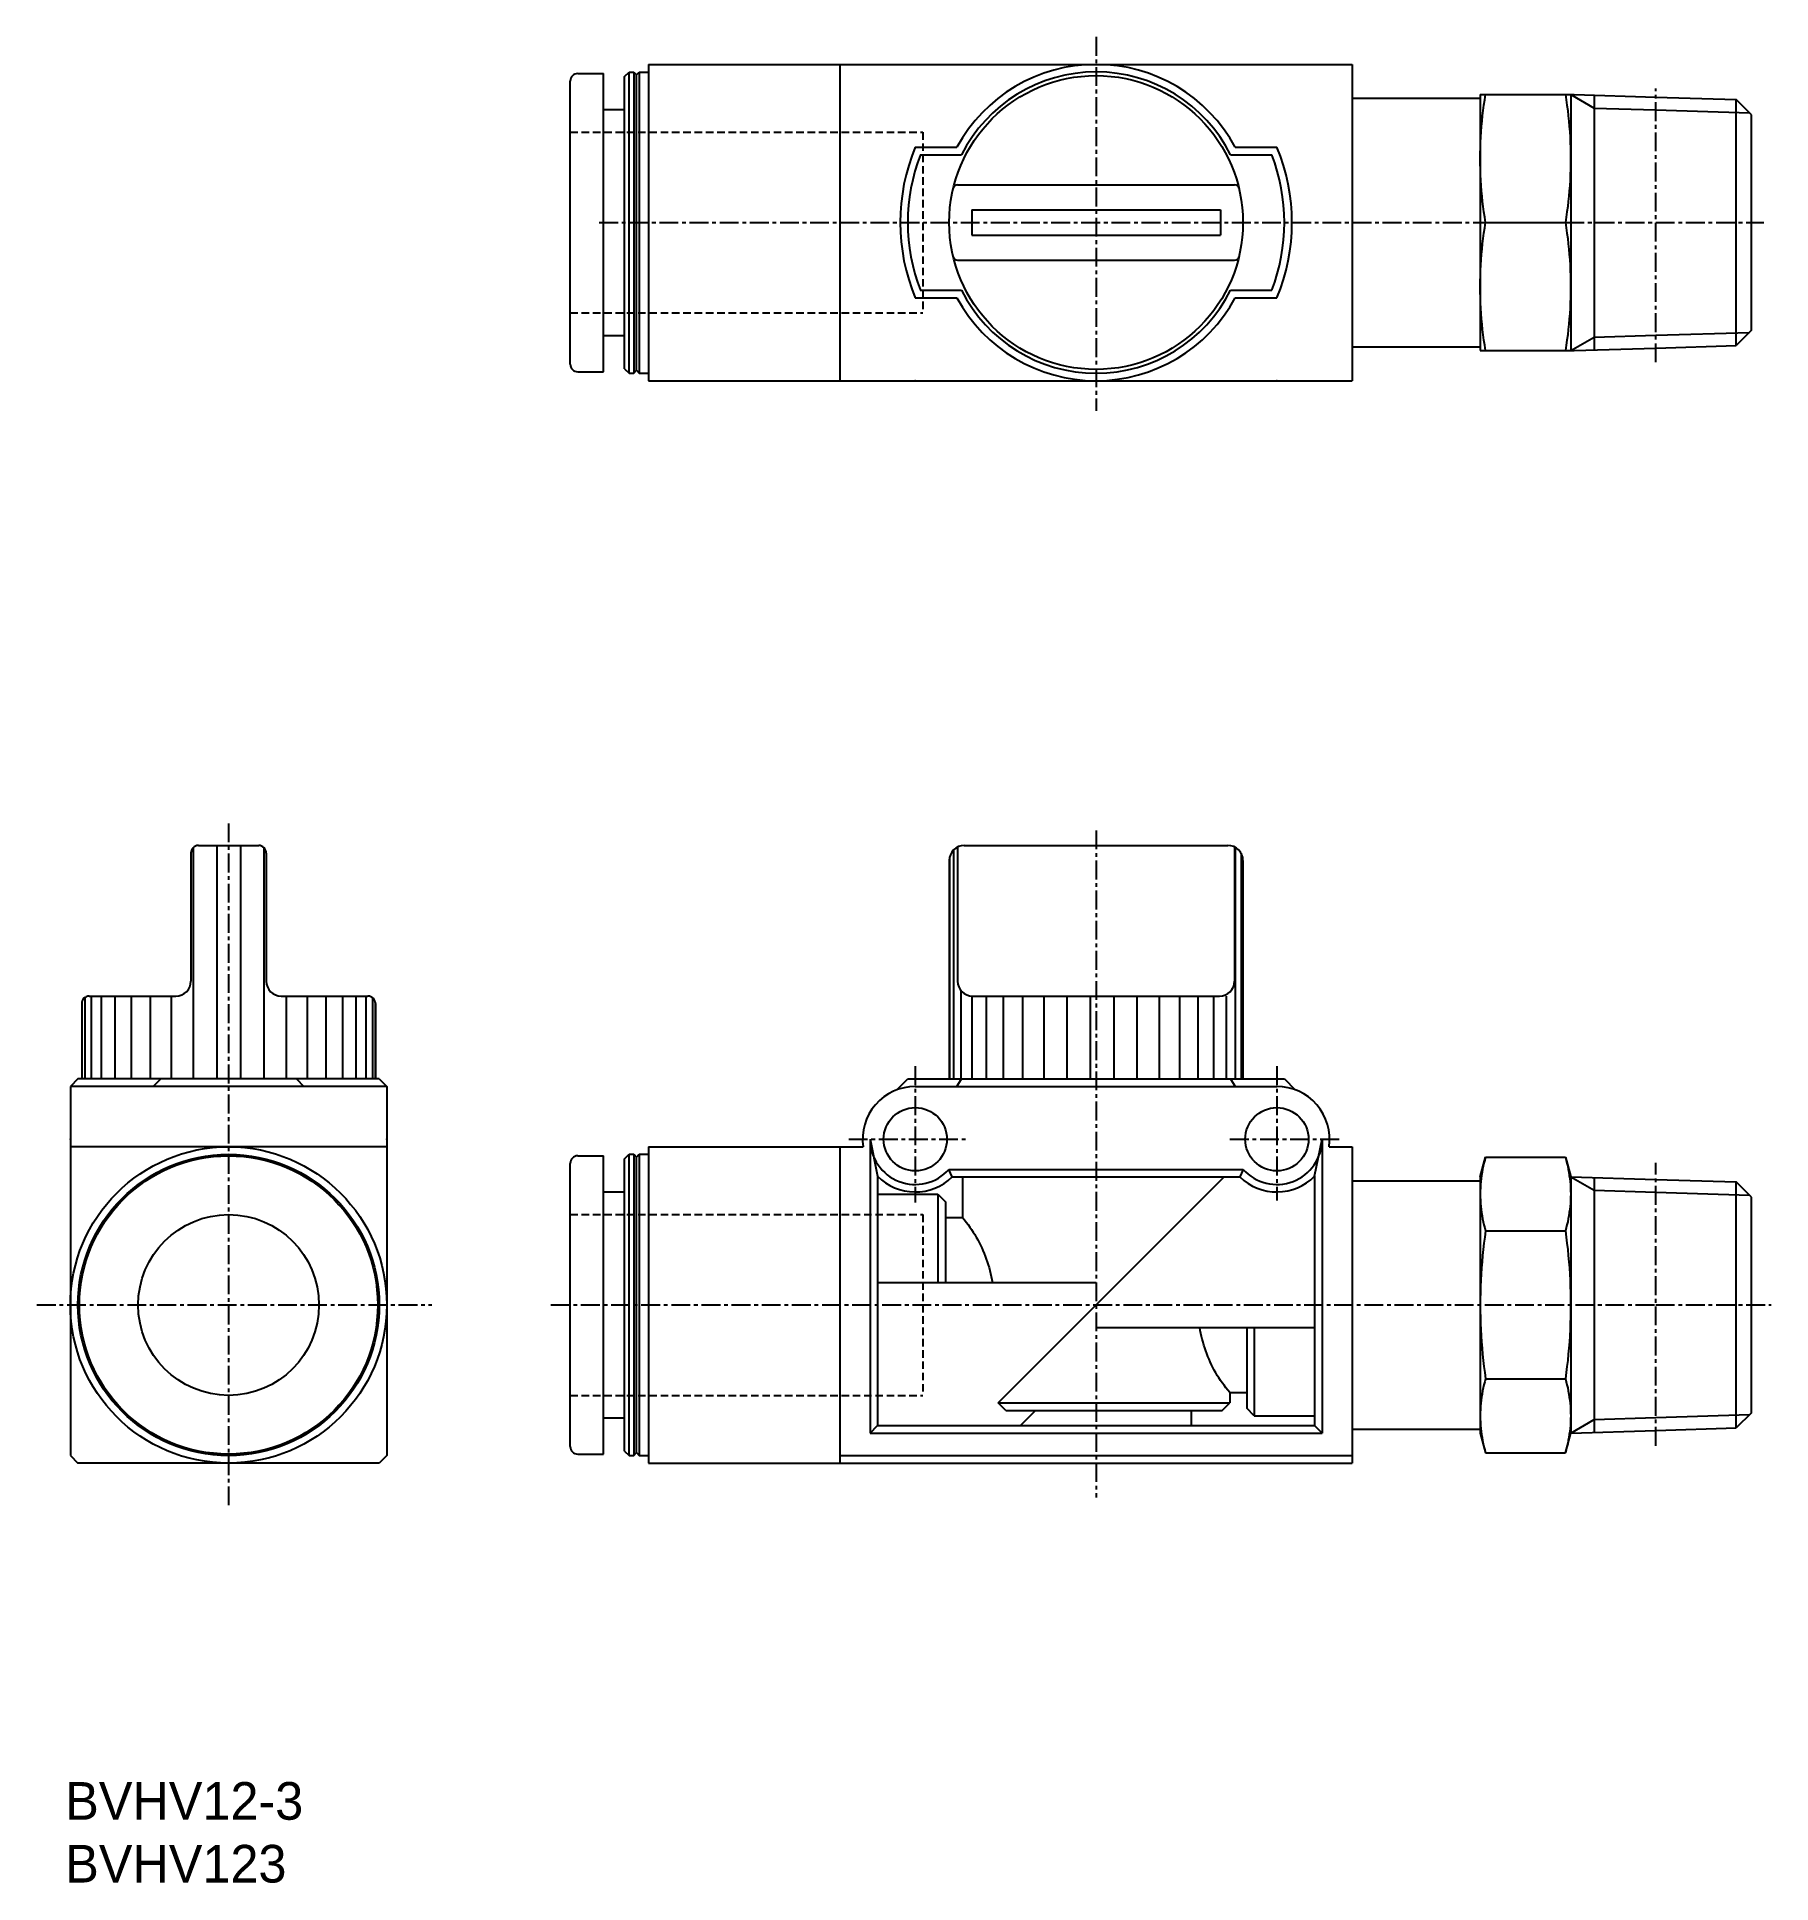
# Model space of a CAD drawing. Extents: x 212 to 327, y 135 to 258.
import ezdxf

# ---------------------------------------------------------------- set-up
doc = ezdxf.new("R2010")
doc.units = 0
doc.linetypes.add('CENTER', pattern=[2, 1.25, -0.25, 0.25, -0.25])
doc.linetypes.add('DASHED', pattern=[0.75, 0.5, -0.25])
doc.layers.get('0').update_dxf_attribs({"linetype": 'CONTINUOUS'})
doc.layers.add('CENTER', color=1, linetype='CENTER')

msp = doc.modelspace()

# ---------------------------------------------------------------- linework, layer by layer
at = {"linetype": 'CONTINUOUS'}
for p, q in [((252.61, 256.2), (299.31, 256.2)), ((252.61, 256.2), (252.61, 235.2)), ((265.31, 256.2), (265.31, 235.2)), ((299.31, 256.2), (299.31, 235.2)), ((247.41, 236.3), (247.41, 255.09)), ((247.91, 255.59), (249.61, 255.59)), ((249.61, 235.8), (249.61, 255.59)), ((251.01, 255.4), (251.31, 255.69)), ((251.01, 235.99), (251.01, 255.4)), ((251.31, 235.7), (251.31, 255.69)), ((251.31, 255.69), (251.63, 255.69)), ((251.63, 255.69), (251.63, 235.7)), ((251.63, 255.69), (251.81, 255.5)), ((251.81, 255.5), (251.98, 255.69)), ((251.81, 235.9), (251.81, 255.5)), ((251.98, 255.69), (251.98, 235.7)), ((251.98, 255.69), (252.61, 255.69)), ((299.31, 253.95), (307.81, 253.95)), ((307.81, 254.2), (307.81, 237.2)), ((307.81, 254.2), (314.05, 254.2)), ((313.81, 254.2), (313.81, 237.2)), ((314.05, 254.2), (319.46, 254.03)), ((315.37, 254.15), (315.37, 237.24)), ((319.46, 254.03), (324.79, 253.86)), ((324.79, 237.53), (324.79, 253.86)), ((325.81, 252.85), (324.79, 253.86)), ((249.61, 253.2), (251.01, 253.2)), ((325.81, 238.55), (325.81, 252.85)), ((270.31, 250.7), (273.07, 250.7)), ((270.64, 250.2), (273.38, 250.2)), ((291.24, 250.2), (293.97, 250.2)), ((291.54, 250.7), (294.31, 250.7)), ((273.12, 248.2), (291.5, 248.2)), ((274.06, 246.55), (290.56, 246.55)), ((274.06, 246.55), (274.06, 244.85)), ((290.56, 246.55), (290.56, 244.85)), ((308.16, 245.7), (313.46, 245.7)), ((274.06, 244.85), (290.56, 244.85)), ((273.12, 243.2), (291.5, 243.2)), ((270.31, 240.7), (273.07, 240.7)), ((270.64, 241.2), (273.38, 241.2)), ((291.24, 241.2), (293.97, 241.2)), ((291.54, 240.7), (294.31, 240.7)), ((249.61, 238.2), (251.01, 238.2)), ((325.81, 238.55), (324.79, 237.53)), ((299.31, 237.45), (307.81, 237.45)), ((307.81, 237.2), (314.05, 237.2)), ((314.05, 237.2), (319.46, 237.36)), ((319.46, 237.36), (324.79, 237.53)), ((247.91, 235.8), (249.61, 235.8)), ((251.01, 235.99), (251.31, 235.7)), ((251.31, 235.7), (251.63, 235.7)), ((251.63, 235.7), (251.81, 235.9)), ((251.81, 235.9), (251.98, 235.7)), ((251.98, 235.7), (252.61, 235.7)), ((252.61, 235.2), (299.31, 235.2)), ((222.23, 203.85), (222.23, 195.35)), ((222.39, 204.23), (222.39, 188.85)), ((222.73, 204.35), (226.73, 204.35)), ((223.94, 204.35), (223.94, 188.85)), ((225.51, 204.35), (225.51, 188.85)), ((227.06, 204.23), (227.06, 188.85)), ((227.23, 203.85), (227.23, 195.35)), ((272.59, 203.6), (272.59, 188.85)), ((272.84, 204.05), (272.84, 188.85)), ((273.12, 204.25), (273.12, 195.35)), ((273.56, 204.35), (291.06, 204.35)), ((291.5, 204.25), (291.5, 195.35)), ((291.55, 204.22), (291.55, 188.85)), ((291.93, 203.84), (291.93, 188.85)), ((272.56, 203.35), (272.56, 188.85)), ((292.06, 203.35), (292.06, 188.85)), ((214.98, 193.85), (214.98, 188.85)), ((214.99, 193.94), (214.99, 188.85)), ((215.18, 194.25), (215.18, 188.85)), ((215.48, 194.35), (221.23, 194.35)), ((215.61, 194.35), (215.61, 188.85)), ((216.28, 194.35), (216.28, 188.85)), ((217.18, 194.35), (217.18, 188.85)), ((218.26, 194.35), (218.26, 188.85)), ((219.52, 194.35), (219.52, 188.85)), ((220.91, 194.35), (220.91, 188.85)), ((228.23, 194.35), (233.98, 194.35)), ((228.55, 194.35), (228.55, 188.85)), ((229.94, 194.35), (229.94, 188.85)), ((231.19, 194.35), (231.19, 188.85)), ((232.28, 194.35), (232.28, 188.85)), ((233.17, 194.35), (233.17, 188.85)), ((233.84, 194.35), (233.84, 188.85)), ((234.28, 194.25), (234.28, 188.85)), ((234.47, 193.94), (234.47, 188.85)), ((234.48, 193.85), (234.48, 188.85)), ((273.34, 194.73), (273.34, 188.85)), ((274.06, 194.35), (274.06, 188.85)), ((274.12, 194.35), (290.5, 194.35)), ((275.01, 194.35), (275.01, 188.85)), ((276.14, 194.35), (276.14, 188.85)), ((277.43, 194.35), (277.43, 188.85)), ((278.85, 194.35), (278.85, 188.85)), ((280.36, 194.35), (280.36, 188.85)), ((281.91, 194.35), (281.91, 188.85)), ((283.48, 194.35), (283.48, 188.85)), ((285.02, 194.35), (285.02, 188.85)), ((286.49, 194.35), (286.49, 188.85)), ((287.84, 194.35), (287.84, 188.85)), ((289.06, 194.35), (289.06, 188.85)), ((290.1, 194.35), (290.1, 188.85)), ((290.94, 194.35), (290.94, 188.85)), ((214.73, 188.85), (214.23, 188.35)), ((234.73, 188.85), (214.73, 188.85)), ((220.23, 188.85), (219.73, 188.35)), ((229.23, 188.85), (229.73, 188.35)), ((234.73, 188.85), (235.23, 188.35)), ((269.31, 188.35), (269.81, 188.85)), ((269.81, 188.85), (294.81, 188.85)), ((273.07, 188.35), (273.38, 188.85)), ((291.24, 188.85), (291.54, 188.35)), ((294.81, 188.85), (295.52, 188.13)), ((235.23, 188.35), (214.23, 188.35)), ((214.23, 188.35), (214.23, 163.85)), ((235.23, 188.35), (235.23, 163.85)), ((269.09, 188.13), (269.31, 188.35)), ((270.31, 188.35), (294.31, 188.35)), ((235.23, 184.35), (214.23, 184.35)), ((251.01, 183.55), (251.31, 183.85)), ((251.31, 163.85), (251.31, 183.85)), ((251.31, 183.85), (251.63, 183.85)), ((251.63, 183.85), (251.63, 163.85)), ((251.63, 183.85), (251.81, 183.65)), ((251.81, 183.65), (251.98, 183.85)), ((251.98, 183.85), (251.98, 163.85)), ((251.98, 183.85), (252.61, 183.85)), ((252.61, 184.35), (252.61, 163.35)), ((252.61, 184.35), (266.84, 184.35)), ((265.31, 184.35), (265.31, 163.35)), ((267.31, 184.85), (267.31, 165.35)), ((267.31, 184.85), (267.81, 182.4)), ((296.81, 182.4), (297.31, 184.85)), ((297.31, 184.85), (297.31, 165.35)), ((297.77, 184.35), (299.31, 184.35)), ((299.31, 184.35), (299.31, 163.35)), ((247.41, 164.45), (247.41, 183.25)), ((247.91, 183.75), (249.61, 183.75)), ((249.61, 163.95), (249.61, 183.75)), ((251.01, 164.15), (251.01, 183.55)), ((251.81, 164.05), (251.81, 183.65)), ((272.54, 182.85), (292.07, 182.85)), ((272.75, 182.35), (272.54, 182.85)), ((292.07, 182.85), (291.86, 182.35)), ((307.81, 182.35), (308.16, 183.67)), ((308.16, 183.67), (313.46, 183.67)), ((313.46, 183.67), (313.81, 182.36)), ((267.81, 182.4), (267.81, 165.85)), ((272.75, 182.35), (291.86, 182.35)), ((273.44, 182.35), (273.44, 179.65)), ((275.81, 167.35), (290.81, 182.35)), ((296.81, 182.4), (296.81, 165.85)), ((299.31, 182.1), (307.81, 182.1)), ((307.81, 182.35), (307.81, 165.35)), ((313.81, 182.36), (319.46, 182.18)), ((313.81, 182.36), (313.81, 165.35)), ((315.37, 182.31), (315.37, 165.39)), ((319.46, 182.18), (324.79, 182.02)), ((324.79, 165.69), (324.79, 182.02)), ((325.81, 181), (324.79, 182.02)), ((249.61, 181.35), (251.01, 181.35)), ((267.81, 181.2), (271.81, 181.2)), ((271.81, 181.2), (271.81, 175.35)), ((271.81, 181.2), (272.31, 180.7)), ((272.31, 180.7), (272.31, 175.35)), ((325.81, 166.7), (325.81, 181)), ((272.31, 179.65), (273.44, 179.65)), ((308.16, 178.76), (313.46, 178.76)), ((267.81, 175.35), (282.31, 175.35)), ((282.31, 172.35), (296.81, 172.35)), ((292.31, 172.35), (292.31, 167)), ((292.81, 172.35), (292.81, 166.5)), ((291.18, 168.05), (291.18, 167.35)), ((291.18, 168.05), (292.31, 168.05)), ((308.16, 168.95), (313.46, 168.95)), ((275.81, 167.35), (291.18, 167.35)), ((276.31, 166.85), (275.81, 167.35)), ((276.31, 166.85), (290.68, 166.85)), ((277.29, 165.85), (278.29, 166.85)), ((288.61, 166.85), (288.61, 165.85)), ((290.68, 166.85), (291.18, 167.35)), ((292.81, 166.5), (292.31, 167)), ((325.81, 166.7), (324.79, 165.69)), ((249.61, 166.35), (251.01, 166.35)), ((267.31, 165.35), (267.81, 165.85)), ((267.81, 165.85), (296.81, 165.85)), ((292.81, 166.5), (296.81, 166.5)), ((297.31, 165.35), (296.81, 165.85)), ((299.31, 165.6), (307.81, 165.6)), ((313.81, 165.35), (319.46, 165.52)), ((319.46, 165.52), (324.79, 165.69)), ((267.31, 165.35), (297.31, 165.35)), ((307.81, 165.35), (308.16, 164.04)), ((313.46, 164.04), (313.81, 165.35)), ((214.23, 163.85), (214.73, 163.35)), ((234.73, 163.35), (214.73, 163.35)), ((235.23, 163.85), (234.73, 163.35)), ((247.91, 163.95), (249.61, 163.95)), ((251.01, 164.15), (251.31, 163.85)), ((251.31, 163.85), (251.63, 163.85)), ((251.63, 163.85), (251.81, 164.05)), ((251.81, 164.05), (251.98, 163.85)), ((251.98, 163.85), (252.61, 163.85)), ((252.61, 163.35), (299.31, 163.35)), ((265.31, 163.85), (299.31, 163.85)), ((308.16, 164.04), (313.46, 164.04))]:
    msp.add_line(p, q, dxfattribs=at)
at = {"color": 3, "linetype": 'CONTINUOUS'}
for p, q in [((313.82, 254.2), (315.37, 253.3)), ((315.37, 253.3), (319.46, 253.17)), ((319.46, 253.17), (325.67, 252.98)), ((313.82, 237.2), (315.37, 238.09)), ((315.37, 238.09), (319.46, 238.22)), ((319.46, 238.22), (325.67, 238.41)), ((313.81, 182.36), (315.37, 181.46)), ((315.37, 181.46), (319.46, 181.33)), ((319.46, 181.33), (325.67, 181.13)), ((313.81, 165.35), (315.37, 166.25)), ((315.37, 166.25), (319.46, 166.38)), ((319.46, 166.38), (325.67, 166.57))]:
    msp.add_line(p, q, dxfattribs=at)
at = {"color": 3, "linetype": 'DASHED'}
for p, q in [((247.41, 251.7), (270.81, 251.7)), ((270.81, 251.7), (270.81, 239.7)), ((247.41, 239.7), (270.81, 239.7)), ((247.41, 179.85), (270.81, 179.85)), ((270.81, 179.85), (270.81, 167.85)), ((247.41, 167.85), (270.81, 167.85))]:
    msp.add_line(p, q, dxfattribs=at)
at = {"linetype": 'CONTINUOUS'}
for points in [[(308.16, 245.7, -0.027174), (307.85, 248.52, -0.027885), (307.85, 251.37, -0.027178), (308.16, 254.2)], [(313.46, 254.2, -0.027023), (313.77, 251.37, -0.027722), (313.77, 248.52, -0.027027), (313.46, 245.7)], [(308.16, 237.2, -0.027174), (307.85, 240.02, -0.027885), (307.85, 242.87, -0.027178), (308.16, 245.7)], [(313.46, 245.7, -0.027023), (313.77, 242.87, -0.027722), (313.77, 240.02, -0.027027), (313.46, 237.2)], [(308.16, 183.67, 0.045589), (307.85, 182.04, 0.049064), (307.85, 180.39, 0.045571), (308.16, 178.76)], [(313.46, 183.67, -0.045351), (313.77, 182.04, -0.04877), (313.77, 180.39, -0.045333), (313.46, 178.76)], [(273.44, 179.65, -0.051007), (274.36, 178.35, -0.044727), (275.02, 176.9, -0.042584), (275.43, 175.35)], [(308.16, 178.76, 0.023632), (307.85, 175.49, 0.024096), (307.85, 172.21, 0.023635), (308.16, 168.95)], [(313.46, 178.76, -0.023499), (313.77, 175.49, -0.023956), (313.77, 172.21, -0.023502), (313.46, 168.95)], [(291.18, 168.05, -0.051006), (290.25, 169.35, -0.044727), (289.59, 170.81, -0.042584), (289.19, 172.35)], [(308.16, 168.95, 0.045589), (307.85, 167.32, 0.049064), (307.85, 165.66, 0.045571), (308.16, 164.04)], [(313.46, 168.95, -0.045351), (313.77, 167.32, -0.04877), (313.77, 165.66, -0.045333), (313.46, 164.04)]]:
    msp.add_lwpolyline(points, format="xyb", dxfattribs=at)
for centre, radius in [((282.31, 245.7), 9.75), ((270.31, 184.85), 2.1), ((294.31, 184.85), 2.1), ((224.73, 173.85), 10.5), ((224.73, 173.85), 10), ((224.73, 173.85), 9.9), ((224.73, 173.85), 6)]:
    msp.add_circle(centre, radius, dxfattribs=at)
for centre, radius, start, end in [((282.31, 245.7), 10.5, 28.4369, 151.5631), ((247.91, 255.09), 0.5, 90, 180), ((282.31, 245.7), 10, 26.7437, 153.2563), ((282.31, 245.7), 13, 157.3801, 202.6199), ((282.31, 245.7), 12.5, 158.8998, 201.1002), ((282.31, 245.7), 12.5, 338.8998, 21.1002), ((282.31, 245.7), 13, 337.3801, 22.6199), ((273.12, 247.9), 0.3, 90, 166.5377), ((291.5, 247.9), 0.3, 13.4622, 90), ((273.12, 243.5), 0.3, 193.4623, 270), ((291.5, 243.5), 0.3, 270, 346.5378), ((282.31, 245.7), 10.5, 208.4369, 331.5631), ((282.31, 245.7), 10, 206.7437, 333.2563), ((247.91, 236.3), 0.5, 180, 270), ((222.73, 203.85), 0.5, 90, 180), ((226.73, 203.85), 0.5, 0, 90), ((273.56, 203.35), 1, 90, 180), ((291.06, 203.35), 1, 0, 90), ((221.23, 195.35), 1, 270, 0), ((228.23, 195.35), 1, 180, 270), ((274.12, 195.35), 1, 180, 270), ((290.5, 195.35), 1, 270, 0), ((215.48, 193.85), 0.5, 90, 180), ((233.98, 193.85), 0.5, 0, 90), ((270.31, 184.85), 3.5, 90, 188.2132), ((294.31, 184.85), 3.5, 351.7868, 90), ((270.31, 184.85), 3, 180, 318.1897), ((294.31, 184.85), 3, 221.8103, 0), ((247.91, 183.25), 0.5, 90, 180), ((270.31, 184.85), 3.5, 224.4153, 314.4153), ((294.31, 184.85), 3.5, 225.5847, 315.5847), ((247.91, 164.45), 0.5, 180, 270)]:
    msp.add_arc(centre, radius, start, end, dxfattribs=at)
for p in [(270.31, 235.2), (294.31, 235.2), (214.23, 184.85), (235.23, 184.85)]:
    msp.add_point(p, dxfattribs=at)
at = {"layer": 'CENTER', "color": 1, "linetype": 'CENTER'}
for p, q in [((282.31, 258.02), (282.31, 233.21)), ((319.46, 236.43), (319.46, 254.6)), ((249.33, 245.7), (313.46, 245.7)), ((313.46, 245.7), (319.46, 245.7)), ((319.46, 245.7), (326.64, 245.7)), ((224.73, 205.81), (224.73, 160.45)), ((282.31, 205.35), (282.31, 161.06)), ((270.31, 189.7), (270.31, 180.64)), ((294.31, 189.7), (294.31, 180.78)), ((265.89, 184.85), (273.65, 184.85)), ((291.19, 184.85), (298.49, 184.85)), ((319.46, 164.5), (319.46, 183.29)), ((212.01, 173.85), (238.21, 173.85)), ((246.12, 173.85), (319.46, 173.85)), ((319.46, 173.85), (327.11, 173.85))]:
    msp.add_line(p, q, dxfattribs=at)
for p in [(270.31, 184.85), (294.31, 184.85)]:
    msp.add_point(p, dxfattribs=at)

# ---------------------------------------------------------------- texts
for s, p in [('BVHV12-3', (213.89, 139.68)), ('BVHV123', (213.89, 135.51))]:
    msp.add_text(s, height=2.5).set_placement(p)

doc.saveas('drawing.dxf')
